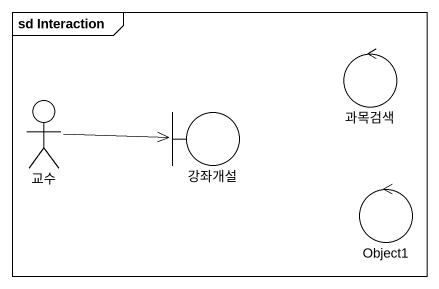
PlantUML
@startuml
mainframe sd Interaction
control 과목검색
actor 교수
boundary 강좌개설
control Object1
교수 -right-> 강좌개설
@enduml
